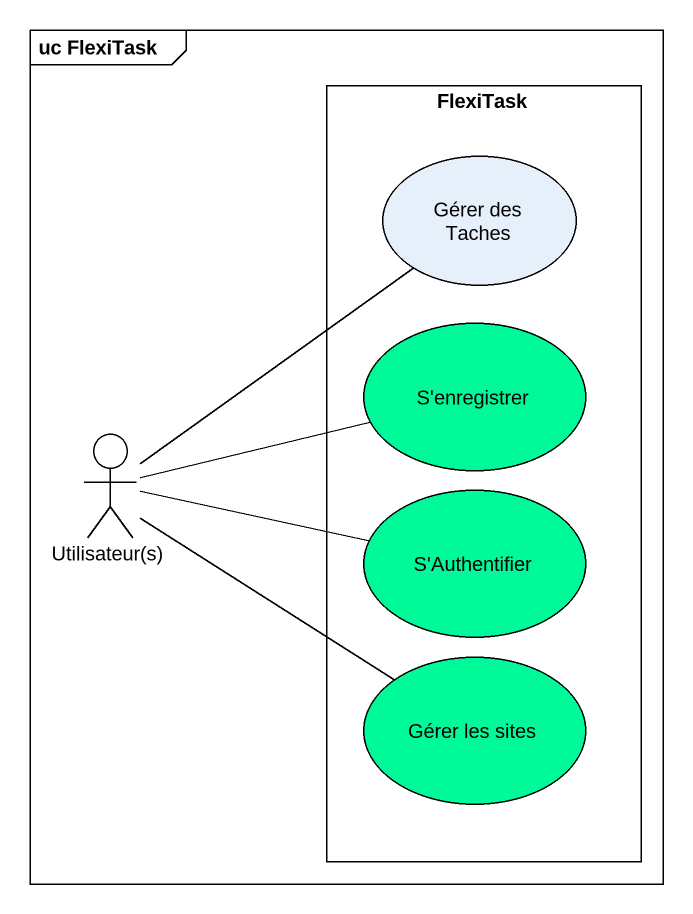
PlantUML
@startuml
mainframe uc FlexiTask
rectangle FlexiTask {
  usecase "Gérer des Taches" as Gérer_des_Taches
  usecase "S'enregistrer" as S_enregistrer #00FA9A
  usecase "S'Authentifier" as S_Authentifier #00FA9A
  usecase "Gérer les sites" as Gérer_les_sites #00FA9A
}
actor "Utilisateur(s)" as Utilisateur_s
Utilisateur_s -up- Gérer_des_Taches
Utilisateur_s -right- S_enregistrer
Utilisateur_s -right- S_Authentifier
Utilisateur_s -right- Gérer_les_sites
@enduml
